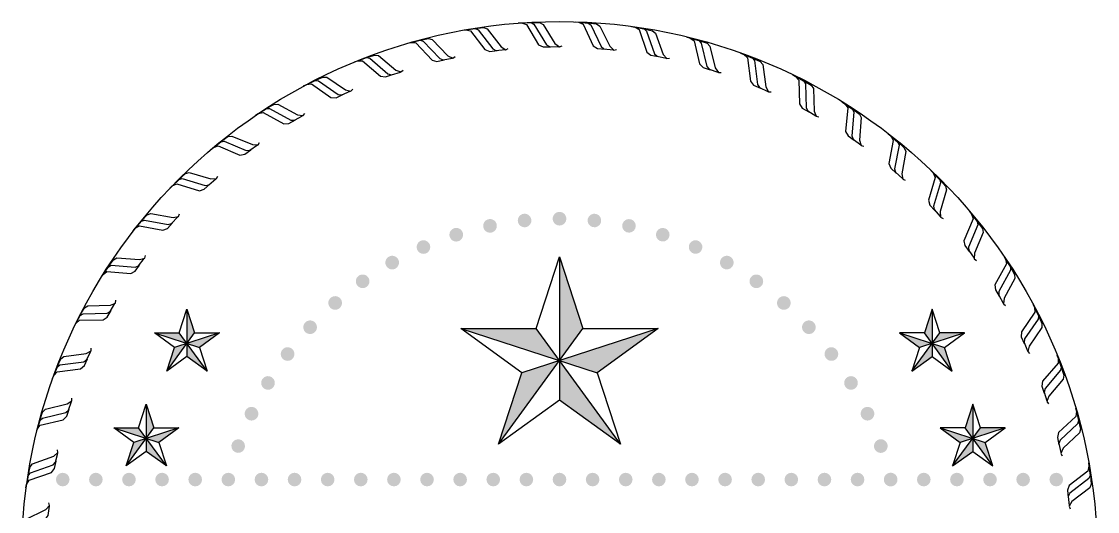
# Model space of a CAD drawing. Extents: x -0.81 to 0.81, y -0.81 to 0.81.
# Drawn here: x -0.812 to 0.812, y 0.072 to 0.812 of the extents above; entities that cross this region are included whole.
import ezdxf

# ---------------------------------------------------------------- set-up
doc = ezdxf.new("R2010")
doc.units = 0
doc.header["$LTSCALE"] = 0.01
doc.header["$MEASUREMENT"] = 0
doc.layers.get('0').update_dxf_attribs({"lineweight": 20})
doc.layers.add('G-NPLT', color=252, linetype='Continuous', lineweight=20, plot=False)

msp = doc.modelspace()

# ---------------------------------------------------------------- hatches: boundary and pattern name
at = {"linetype": 'ByBlock', "lineweight": -2, "transparency": 16777216}
h = msp.add_hatch(color=0, dxfattribs=at)
edge = h.paths.add_edge_path()
edge.add_arc((-0.0527, 0.5115), 0.0103, 109.3807, 469.3807, ccw=False)
h = msp.add_hatch(color=0, dxfattribs=at)
edge = h.paths.add_edge_path()
edge.add_arc((0, 0.5142), 0.0103, 103.4957, 463.4957, ccw=False)
h = msp.add_hatch(color=0, dxfattribs=at)
edge = h.paths.add_edge_path()
edge.add_arc((0.0527, 0.5115), 0.0103, 97.6108, 457.6108, ccw=False)
h = msp.add_hatch(color=0, dxfattribs=at)
edge = h.paths.add_edge_path()
edge.add_arc((-0.1049, 0.5034), 0.0103, 115.2656, 475.2656, ccw=False)
h = msp.add_hatch(color=0, dxfattribs=at)
edge = h.paths.add_edge_path()
edge.add_arc((0.1049, 0.5034), 0.0103, 91.7258, 451.7258, ccw=False)
h = msp.add_hatch(color=0, dxfattribs=at)
edge = h.paths.add_edge_path()
edge.add_arc((-0.1559, 0.49), 0.0103, 121.1506, 481.1506, ccw=False)
h = msp.add_hatch(color=0, dxfattribs=at)
edge = h.paths.add_edge_path()
edge.add_arc((0.1559, 0.49), 0.0103, 85.8409, 445.8409, ccw=False)
h = msp.add_hatch(color=0, dxfattribs=at)
edge = h.paths.add_edge_path()
edge.add_arc((-0.2054, 0.4714), 0.0103, 127.0355, 487.0355, ccw=False)
h = msp.add_hatch(color=0, dxfattribs=at)
edge = h.paths.add_edge_path()
edge.add_arc((0.2054, 0.4714), 0.0103, 79.956, 439.956, ccw=False)
h = msp.add_hatch(color=0, dxfattribs=at)
edge = h.paths.add_edge_path()
edge.add_arc((-0.2526, 0.4479), 0.0103, 132.9205, 492.9205, ccw=False)
h = msp.add_hatch(color=0, dxfattribs=at)
h.dxf.hatch_style = 1
h.paths.add_polyline_path([(0, 0.3), (-0.0352, 0.3484), (-0.149, 0.3484)])
h.paths.add_polyline_path([(0, 0.3), (-0.0569, 0.2815), (-0.0921, 0.1733)])
h.paths.add_polyline_path([(0, 0.3), (0, 0.2402), (0.0921, 0.1733)])
h.paths.add_polyline_path([(0, 0.3), (0.0569, 0.2815), (0.149, 0.3484)])
h.paths.add_polyline_path([(0, 0.4566), (0, 0.3), (0.0352, 0.3484)])
h = msp.add_hatch(color=0, dxfattribs=at)
h.dxf.hatch_style = 1
h.paths.add_polyline_path([(0, 0.3), (-0.0352, 0.3484), (-0.149, 0.3484)])
h.paths.add_polyline_path([(0, 0.3), (-0.0569, 0.2815), (-0.0921, 0.1733)])
h.paths.add_polyline_path([(0, 0.3), (0, 0.2402), (0.0921, 0.1733)])
h.paths.add_polyline_path([(0, 0.3), (0.0569, 0.2815), (0.149, 0.3484)])
h.paths.add_polyline_path([(0, 0.4566), (0, 0.3), (0.0352, 0.3484)])
h = msp.add_hatch(color=0, dxfattribs=at)
edge = h.paths.add_edge_path()
edge.add_arc((0.2526, 0.4479), 0.0103, 74.071, 434.071, ccw=False)
h = msp.add_hatch(color=0, dxfattribs=at)
edge = h.paths.add_edge_path()
edge.add_arc((-0.2972, 0.4196), 0.0103, 138.8054, 498.8054, ccw=False)
h = msp.add_hatch(color=0, dxfattribs=at)
edge = h.paths.add_edge_path()
edge.add_arc((0.2972, 0.4196), 0.0103, 68.1861, 428.1861, ccw=False)
h = msp.add_hatch(color=0, dxfattribs=at)
edge = h.paths.add_edge_path()
edge.add_arc((-0.3387, 0.3869), 0.0103, 144.6903, 504.6903, ccw=False)
h = msp.add_hatch(color=0, dxfattribs=at)
edge = h.paths.add_edge_path()
edge.add_arc((0.3387, 0.3869), 0.0103, 62.3011, 422.3011, ccw=False)
h = msp.add_hatch(color=0, dxfattribs=at)
h.dxf.hatch_style = 1
h.paths.add_polyline_path([(-0.5625, 0.3258), (-0.5741, 0.3418), (-0.6116, 0.3418)])
h.paths.add_polyline_path([(-0.5625, 0.3258), (-0.5812, 0.3197), (-0.5928, 0.284)])
h.paths.add_polyline_path([(-0.5625, 0.3258), (-0.5625, 0.306), (-0.5321, 0.284)])
h.paths.add_polyline_path([(-0.5625, 0.3258), (-0.5437, 0.3197), (-0.5133, 0.3418)])
h.paths.add_polyline_path([(-0.5625, 0.3775), (-0.5625, 0.3258), (-0.5509, 0.3418)])
h = msp.add_hatch(color=0, dxfattribs=at)
h.dxf.hatch_style = 1
h.paths.add_polyline_path([(-0.5625, 0.3258), (-0.5741, 0.3418), (-0.6116, 0.3418)])
h.paths.add_polyline_path([(-0.5625, 0.3258), (-0.5812, 0.3197), (-0.5928, 0.284)])
h.paths.add_polyline_path([(-0.5625, 0.3258), (-0.5625, 0.306), (-0.5321, 0.284)])
h.paths.add_polyline_path([(-0.5625, 0.3258), (-0.5437, 0.3197), (-0.5133, 0.3418)])
h.paths.add_polyline_path([(-0.5625, 0.3775), (-0.5625, 0.3258), (-0.5509, 0.3418)])
h = msp.add_hatch(color=0, dxfattribs=at)
h.dxf.hatch_style = 1
h.paths.add_polyline_path([(0.5625, 0.3258), (0.5741, 0.3418), (0.6116, 0.3418)])
h.paths.add_polyline_path([(0.5625, 0.3258), (0.5812, 0.3197), (0.5928, 0.284)])
h.paths.add_polyline_path([(0.5625, 0.3258), (0.5625, 0.306), (0.5321, 0.284)])
h.paths.add_polyline_path([(0.5625, 0.3258), (0.5437, 0.3197), (0.5133, 0.3418)])
h.paths.add_polyline_path([(0.5625, 0.3775), (0.5625, 0.3258), (0.5509, 0.3418)])
h = msp.add_hatch(color=0, dxfattribs=at)
h.dxf.hatch_style = 1
h.paths.add_polyline_path([(0.5625, 0.3258), (0.5741, 0.3418), (0.6116, 0.3418)])
h.paths.add_polyline_path([(0.5625, 0.3258), (0.5812, 0.3197), (0.5928, 0.284)])
h.paths.add_polyline_path([(0.5625, 0.3258), (0.5625, 0.306), (0.5321, 0.284)])
h.paths.add_polyline_path([(0.5625, 0.3258), (0.5437, 0.3197), (0.5133, 0.3418)])
h.paths.add_polyline_path([(0.5625, 0.3775), (0.5625, 0.3258), (0.5509, 0.3418)])
h = msp.add_hatch(color=0, dxfattribs=at)
edge = h.paths.add_edge_path()
edge.add_arc((-0.3765, 0.3502), 0.0103, 150.5753, 510.5753, ccw=False)
h = msp.add_hatch(color=0, dxfattribs=at)
edge = h.paths.add_edge_path()
edge.add_arc((0.3765, 0.3502), 0.0103, 56.4162, 416.4162, ccw=False)
h = msp.add_hatch(color=0, dxfattribs=at)
edge = h.paths.add_edge_path()
edge.add_arc((-0.4105, 0.3097), 0.0103, 156.4602, 516.4602, ccw=False)
h = msp.add_hatch(color=0, dxfattribs=at)
edge = h.paths.add_edge_path()
edge.add_arc((0.4105, 0.3097), 0.0103, 50.5312, 410.5312, ccw=False)
h = msp.add_hatch(color=0, dxfattribs=at)
edge = h.paths.add_edge_path()
edge.add_arc((-0.4401, 0.266), 0.0103, 162.3452, 522.3452, ccw=False)
h = msp.add_hatch(color=0, dxfattribs=at)
edge = h.paths.add_edge_path()
edge.add_arc((0.4401, 0.266), 0.0103, 44.6463, 404.6463, ccw=False)
h = msp.add_hatch(color=0, dxfattribs=at)
h.dxf.hatch_style = 1
h.paths.add_polyline_path([(-0.6239, 0.1823), (-0.6355, 0.1983), (-0.6731, 0.1983)])
h.paths.add_polyline_path([(-0.6239, 0.1823), (-0.6427, 0.1762), (-0.6543, 0.1405)])
h.paths.add_polyline_path([(-0.6239, 0.1823), (-0.6239, 0.1625), (-0.5935, 0.1405)])
h.paths.add_polyline_path([(-0.6239, 0.1823), (-0.6051, 0.1762), (-0.5748, 0.1983)])
h.paths.add_polyline_path([(-0.6239, 0.234), (-0.6239, 0.1823), (-0.6123, 0.1983)])
h = msp.add_hatch(color=0, dxfattribs=at)
h.dxf.hatch_style = 1
h.paths.add_polyline_path([(-0.6239, 0.1823), (-0.6355, 0.1983), (-0.6731, 0.1983)])
h.paths.add_polyline_path([(-0.6239, 0.1823), (-0.6427, 0.1762), (-0.6543, 0.1405)])
h.paths.add_polyline_path([(-0.6239, 0.1823), (-0.6239, 0.1625), (-0.5935, 0.1405)])
h.paths.add_polyline_path([(-0.6239, 0.1823), (-0.6051, 0.1762), (-0.5748, 0.1983)])
h.paths.add_polyline_path([(-0.6239, 0.234), (-0.6239, 0.1823), (-0.6123, 0.1983)])
h = msp.add_hatch(color=0, dxfattribs=at)
edge = h.paths.add_edge_path()
edge.add_arc((-0.465, 0.2195), 0.0103, 168.2301, 528.2301, ccw=False)
h = msp.add_hatch(color=0, dxfattribs=at)
edge = h.paths.add_edge_path()
edge.add_arc((0.465, 0.2195), 0.0103, 38.7614, 398.7614, ccw=False)
h = msp.add_hatch(color=0, dxfattribs=at)
h.dxf.hatch_style = 1
h.paths.add_polyline_path([(0.6239, 0.1823), (0.6355, 0.1983), (0.6731, 0.1983)])
h.paths.add_polyline_path([(0.6239, 0.1823), (0.6427, 0.1762), (0.6543, 0.1405)])
h.paths.add_polyline_path([(0.6239, 0.1823), (0.6239, 0.1625), (0.5935, 0.1405)])
h.paths.add_polyline_path([(0.6239, 0.1823), (0.6051, 0.1762), (0.5748, 0.1983)])
h.paths.add_polyline_path([(0.6239, 0.234), (0.6239, 0.1823), (0.6123, 0.1983)])
h = msp.add_hatch(color=0, dxfattribs=at)
h.dxf.hatch_style = 1
h.paths.add_polyline_path([(0.6239, 0.1823), (0.6355, 0.1983), (0.6731, 0.1983)])
h.paths.add_polyline_path([(0.6239, 0.1823), (0.6427, 0.1762), (0.6543, 0.1405)])
h.paths.add_polyline_path([(0.6239, 0.1823), (0.6239, 0.1625), (0.5935, 0.1405)])
h.paths.add_polyline_path([(0.6239, 0.1823), (0.6051, 0.1762), (0.5748, 0.1983)])
h.paths.add_polyline_path([(0.6239, 0.234), (0.6239, 0.1823), (0.6123, 0.1983)])
h = msp.add_hatch(color=0, dxfattribs=at)
edge = h.paths.add_edge_path()
edge.add_arc((-0.4851, 0.1706), 0.0103, 174.1151, 534.1151, ccw=False)
h = msp.add_hatch(color=0, dxfattribs=at)
edge = h.paths.add_edge_path()
edge.add_arc((0.4851, 0.1706), 0.0103, 32.8764, 392.8764, ccw=False)
h = msp.add_hatch(color=0, dxfattribs=at)
edge = h.paths.add_edge_path()
edge.add_arc((-0.75, 0.12), 0.0103, 180, 540, ccw=False)
h = msp.add_hatch(color=0, dxfattribs=at)
edge = h.paths.add_edge_path()
edge.add_arc((-0.7, 0.12), 0.0103, 180, 540, ccw=False)
h = msp.add_hatch(color=0, dxfattribs=at)
edge = h.paths.add_edge_path()
edge.add_arc((-0.65, 0.12), 0.0103, 180, 540, ccw=False)
h = msp.add_hatch(color=0, dxfattribs=at)
edge = h.paths.add_edge_path()
edge.add_arc((-0.6, 0.12), 0.0103, 180, 540, ccw=False)
h = msp.add_hatch(color=0, dxfattribs=at)
edge = h.paths.add_edge_path()
edge.add_arc((-0.55, 0.12), 0.0103, 180, 540, ccw=False)
h = msp.add_hatch(color=0, dxfattribs=at)
edge = h.paths.add_edge_path()
edge.add_arc((-0.5, 0.12), 0.0103, 180, 540, ccw=False)
h = msp.add_hatch(color=0, dxfattribs=at)
edge = h.paths.add_edge_path()
edge.add_arc((-0.45, 0.12), 0.0103, 180, 540, ccw=False)
h = msp.add_hatch(color=0, dxfattribs=at)
edge = h.paths.add_edge_path()
edge.add_arc((-0.4, 0.12), 0.0103, 180, 540, ccw=False)
h = msp.add_hatch(color=0, dxfattribs=at)
edge = h.paths.add_edge_path()
edge.add_arc((-0.35, 0.12), 0.0103, 180, 540, ccw=False)
h = msp.add_hatch(color=0, dxfattribs=at)
edge = h.paths.add_edge_path()
edge.add_arc((-0.3, 0.12), 0.0103, 180, 540, ccw=False)
h = msp.add_hatch(color=0, dxfattribs=at)
edge = h.paths.add_edge_path()
edge.add_arc((-0.25, 0.12), 0.0103, 180, 540, ccw=False)
h = msp.add_hatch(color=0, dxfattribs=at)
edge = h.paths.add_edge_path()
edge.add_arc((-0.2, 0.12), 0.0103, 180, 540, ccw=False)
h = msp.add_hatch(color=0, dxfattribs=at)
edge = h.paths.add_edge_path()
edge.add_arc((-0.15, 0.12), 0.0103, 180, 540, ccw=False)
h = msp.add_hatch(color=0, dxfattribs=at)
edge = h.paths.add_edge_path()
edge.add_arc((-0.1, 0.12), 0.0103, 180, 540, ccw=False)
h = msp.add_hatch(color=0, dxfattribs=at)
edge = h.paths.add_edge_path()
edge.add_arc((-0.05, 0.12), 0.0103, 180, 540, ccw=False)
h = msp.add_hatch(color=0, dxfattribs=at)
edge = h.paths.add_edge_path()
edge.add_arc((0, 0.12), 0.0103, 180, 540, ccw=False)
h = msp.add_hatch(color=0, dxfattribs=at)
edge = h.paths.add_edge_path()
edge.add_arc((0, 0.12), 0.0103, 0, 360)
h = msp.add_hatch(color=0, dxfattribs=at)
edge = h.paths.add_edge_path()
edge.add_arc((0.05, 0.12), 0.0103, 0, 360)
h = msp.add_hatch(color=0, dxfattribs=at)
edge = h.paths.add_edge_path()
edge.add_arc((0.1, 0.12), 0.0103, 0, 360)
h = msp.add_hatch(color=0, dxfattribs=at)
edge = h.paths.add_edge_path()
edge.add_arc((0.15, 0.12), 0.0103, 0, 360)
h = msp.add_hatch(color=0, dxfattribs=at)
edge = h.paths.add_edge_path()
edge.add_arc((0.2, 0.12), 0.0103, 0, 360)
h = msp.add_hatch(color=0, dxfattribs=at)
edge = h.paths.add_edge_path()
edge.add_arc((0.25, 0.12), 0.0103, 0, 360)
h = msp.add_hatch(color=0, dxfattribs=at)
edge = h.paths.add_edge_path()
edge.add_arc((0.3, 0.12), 0.0103, 0, 360)
h = msp.add_hatch(color=0, dxfattribs=at)
edge = h.paths.add_edge_path()
edge.add_arc((0.35, 0.12), 0.0103, 0, 360)
h = msp.add_hatch(color=0, dxfattribs=at)
edge = h.paths.add_edge_path()
edge.add_arc((0.4, 0.12), 0.0103, 0, 360)
h = msp.add_hatch(color=0, dxfattribs=at)
edge = h.paths.add_edge_path()
edge.add_arc((0.45, 0.12), 0.0103, 0, 360)
h = msp.add_hatch(color=0, dxfattribs=at)
edge = h.paths.add_edge_path()
edge.add_arc((0.5, 0.12), 0.0103, 0, 360)
h = msp.add_hatch(color=0, dxfattribs=at)
edge = h.paths.add_edge_path()
edge.add_arc((0.5, 0.12), 0.0103, 26.9915, 386.9915, ccw=False)
h = msp.add_hatch(color=0, dxfattribs=at)
edge = h.paths.add_edge_path()
edge.add_arc((0.55, 0.12), 0.0103, 0, 360)
h = msp.add_hatch(color=0, dxfattribs=at)
edge = h.paths.add_edge_path()
edge.add_arc((0.6, 0.12), 0.0103, 0, 360)
h = msp.add_hatch(color=0, dxfattribs=at)
edge = h.paths.add_edge_path()
edge.add_arc((0.65, 0.12), 0.0103, 0, 360)
h = msp.add_hatch(color=0, dxfattribs=at)
edge = h.paths.add_edge_path()
edge.add_arc((0.7, 0.12), 0.0103, 0, 360)
h = msp.add_hatch(color=0, dxfattribs=at)
edge = h.paths.add_edge_path()
edge.add_arc((0.75, 0.12), 0.0103, 0, 360)

# ---------------------------------------------------------------- linework, layer by layer
at = {"color": 0, "linetype": 'ByBlock', "lineweight": -2, "transparency": 16777216, "flags": 128}
for points in [[(-0.1466, 0.7992), (-0.1416, 0.7998), (-0.1342, 0.7983), (-0.1126, 0.7697), (-0.1054, 0.7671), (-0.0942, 0.7684)], [(-0.1413, 0.7997), (-0.1274, 0.8016), (-0.1229, 0.7997), (-0.1009, 0.7709), (-0.096, 0.7686), (-0.0821, 0.7697)], [(-0.1278, 0.8018), (-0.1146, 0.803), (-0.109, 0.8009), (-0.0882, 0.774), (-0.081, 0.7696), (-0.0773, 0.7714)], [(-0.0622, 0.8101), (-0.0572, 0.8102), (-0.05, 0.8079), (-0.0315, 0.7772), (-0.0247, 0.7739), (-0.0134, 0.774)], [(-0.057, 0.8101), (-0.0429, 0.8105), (-0.0387, 0.8082), (-0.0197, 0.7772), (-0.0151, 0.7744), (-0.0012, 0.774)], [(-0.0433, 0.8108), (-0.03, 0.8105), (-0.0247, 0.8079), (-0.0068, 0.7789), (-0.0001, 0.7739), (0.0038, 0.7753)], [(0.0239, 0.8115), (0.0289, 0.8111), (0.0358, 0.8081), (0.051, 0.7756), (0.0575, 0.7716), (0.0687, 0.7705)], [(0.0291, 0.811), (0.0432, 0.8099), (0.0471, 0.8072), (0.0627, 0.7744), (0.067, 0.7711), (0.0809, 0.7693)], [(0.0428, 0.8102), (0.056, 0.8086), (0.061, 0.8054), (0.0758, 0.7747), (0.0818, 0.769), (0.0859, 0.77)], [(0.1086, 0.8046), (0.1135, 0.8037), (0.1201, 0.7999), (0.1318, 0.766), (0.1378, 0.7614), (0.1489, 0.7591)], [(0.1137, 0.8035), (0.1276, 0.801), (0.1313, 0.7978), (0.1433, 0.7636), (0.1473, 0.7598), (0.1608, 0.7566)], [(0.1273, 0.8013), (0.1402, 0.7983), (0.1448, 0.7946), (0.1563, 0.7626), (0.1618, 0.7562), (0.1659, 0.7568)], [(-0.2293, 0.7795), (-0.2244, 0.7806), (-0.2169, 0.7799), (-0.1924, 0.7537), (-0.1851, 0.7519), (-0.174, 0.7543)], [(-0.2242, 0.7806), (-0.2105, 0.7839), (-0.2059, 0.7825), (-0.1809, 0.7561), (-0.1758, 0.7543), (-0.1621, 0.7569)], [(-0.2109, 0.7841), (-0.1979, 0.7866), (-0.1922, 0.7851), (-0.1686, 0.7605), (-0.1611, 0.7569), (-0.1575, 0.7591)], [(0.1921, 0.7888), (0.1969, 0.7874), (0.2031, 0.783), (0.2112, 0.748), (0.2167, 0.7428), (0.2274, 0.7394)], [(0.1971, 0.7872), (0.2106, 0.7833), (0.2139, 0.7797), (0.2224, 0.7444), (0.2259, 0.7403), (0.239, 0.7357)], [(0.2103, 0.7836), (0.2229, 0.7793), (0.2271, 0.7751), (0.2352, 0.742), (0.24, 0.7352), (0.2441, 0.7353)], [(0.2735, 0.7644), (0.2782, 0.7625), (0.2838, 0.7575), (0.2882, 0.7219), (0.2931, 0.7161), (0.3035, 0.7115)], [(-0.3095, 0.7512), (-0.3048, 0.7529), (-0.2973, 0.753), (-0.2702, 0.7295), (-0.2626, 0.7285), (-0.2519, 0.732)], [(-0.3045, 0.7529), (-0.2913, 0.7576), (-0.2865, 0.7567), (-0.259, 0.7331), (-0.2537, 0.7318), (-0.2403, 0.7358)], [(-0.2917, 0.7578), (-0.279, 0.7616), (-0.2732, 0.7607), (-0.2472, 0.7387), (-0.2393, 0.736), (-0.236, 0.7385)], [(0.2783, 0.7622), (0.2914, 0.7569), (0.2943, 0.7531), (0.299, 0.7171), (0.302, 0.7126), (0.3146, 0.7066)], [(0.2911, 0.7573), (0.3032, 0.7517), (0.3069, 0.7471), (0.3115, 0.7134), (0.3155, 0.706), (0.3197, 0.7057)], [(0.3519, 0.7316), (0.3563, 0.7292), (0.3615, 0.7236), (0.3621, 0.6878), (0.3664, 0.6815), (0.3762, 0.6759)], [(-0.3864, 0.7148), (-0.3819, 0.7169), (-0.3743, 0.7178), (-0.345, 0.6972), (-0.3374, 0.697), (-0.3271, 0.7017)], [(-0.3816, 0.7169), (-0.3689, 0.723), (-0.3641, 0.7226), (-0.3342, 0.702), (-0.3288, 0.7013), (-0.316, 0.7067)], [(-0.3694, 0.7231), (-0.3571, 0.7283), (-0.3512, 0.728), (-0.3231, 0.7088), (-0.3149, 0.7069), (-0.3119, 0.7098)], [(0.3565, 0.729), (0.3689, 0.7223), (0.3714, 0.7182), (0.3723, 0.6819), (0.3749, 0.6771), (0.3868, 0.6699)], [(0.3687, 0.7227), (0.3801, 0.7159), (0.3833, 0.7109), (0.3844, 0.6769), (0.3876, 0.6692), (0.3917, 0.6684)], [(-0.4429, 0.6806), (-0.4313, 0.687), (-0.4254, 0.6873), (-0.3954, 0.6712), (-0.3871, 0.6701), (-0.3844, 0.6733)], [(0.4265, 0.6908), (0.4306, 0.688), (0.4351, 0.6819), (0.432, 0.6461), (0.4356, 0.6395), (0.4448, 0.6329)], [(0.4308, 0.6877), (0.4424, 0.6798), (0.4444, 0.6754), (0.4416, 0.6392), (0.4436, 0.6342), (0.4547, 0.6257)], [(-0.459, 0.6705), (-0.4547, 0.6731), (-0.4473, 0.6747), (-0.416, 0.6574), (-0.4084, 0.6579), (-0.3987, 0.6636)], [(-0.4544, 0.6731), (-0.4425, 0.6805), (-0.4376, 0.6806), (-0.4058, 0.6633), (-0.4003, 0.6631), (-0.3881, 0.6698)], [(0.4422, 0.6802), (0.4528, 0.6722), (0.4555, 0.667), (0.453, 0.633), (0.4554, 0.625), (0.4594, 0.6238)], [(-0.5117, 0.6305), (-0.5008, 0.6382), (-0.4949, 0.6391), (-0.4634, 0.6262), (-0.4551, 0.626), (-0.4527, 0.6295)], [(0.4964, 0.6424), (0.5002, 0.6392), (0.504, 0.6326), (0.4972, 0.5974), (0.5001, 0.5904), (0.5085, 0.5829)], [(0.5003, 0.6389), (0.511, 0.6298), (0.5126, 0.6252), (0.506, 0.5895), (0.5075, 0.5843), (0.5176, 0.5748)], [(-0.5266, 0.6188), (-0.5226, 0.6219), (-0.5154, 0.6243), (-0.4824, 0.6103), (-0.4749, 0.6117), (-0.4659, 0.6183)], [(-0.5223, 0.6219), (-0.5112, 0.6306), (-0.5064, 0.6312), (-0.4729, 0.6172), (-0.4675, 0.6176), (-0.456, 0.6256)], [(0.5109, 0.6303), (0.5206, 0.6212), (0.5228, 0.6157), (0.5167, 0.5822), (0.5183, 0.574), (0.5221, 0.5724)], [(0.5608, 0.587), (0.5643, 0.5834), (0.5674, 0.5765), (0.5569, 0.5422), (0.5591, 0.5349), (0.5667, 0.5265)], [(-0.5845, 0.5639), (-0.5743, 0.5737), (-0.5696, 0.5748), (-0.5348, 0.5644), (-0.5295, 0.5654), (-0.5189, 0.5745)], [(-0.5748, 0.5736), (-0.5647, 0.5823), (-0.559, 0.5839), (-0.5264, 0.5743), (-0.518, 0.575), (-0.516, 0.5787)], [(0.5643, 0.5831), (0.5741, 0.5729), (0.5752, 0.5682), (0.5648, 0.5334), (0.5658, 0.5281), (0.5749, 0.5175)], [(0.574, 0.5734), (0.5827, 0.5633), (0.5843, 0.5576), (0.5748, 0.525), (0.5754, 0.5166), (0.5791, 0.5146)], [(-0.5884, 0.5604), (-0.5848, 0.5639), (-0.5779, 0.567), (-0.5436, 0.5565), (-0.5363, 0.5587), (-0.5279, 0.5663)], [(-0.6316, 0.5104), (-0.6225, 0.5201), (-0.617, 0.5222), (-0.5835, 0.5162), (-0.5753, 0.5177), (-0.5737, 0.5216)], [(0.6191, 0.5251), (0.6222, 0.5212), (0.6246, 0.514), (0.6106, 0.481), (0.6119, 0.4735), (0.6186, 0.4644)], [(0.6222, 0.5209), (0.6308, 0.5098), (0.6314, 0.505), (0.6175, 0.4714), (0.6179, 0.466), (0.6259, 0.4546)], [(-0.6438, 0.4959), (-0.6405, 0.4997), (-0.634, 0.5035), (-0.5988, 0.4967), (-0.5918, 0.4996), (-0.5843, 0.508)], [(-0.6402, 0.4998), (-0.6312, 0.5105), (-0.6266, 0.5121), (-0.5909, 0.5054), (-0.5857, 0.507), (-0.5761, 0.5171)], [(0.6308, 0.5102), (0.6384, 0.4993), (0.6394, 0.4935), (0.6265, 0.462), (0.6263, 0.4536), (0.6297, 0.4513)], [(-0.6815, 0.4416), (-0.6735, 0.4522), (-0.6682, 0.4549), (-0.6343, 0.4524), (-0.6263, 0.4548), (-0.6251, 0.4588)], [(0.6706, 0.4575), (0.6733, 0.4533), (0.6749, 0.4459), (0.6575, 0.4145), (0.6581, 0.4069), (0.6638, 0.3972)], [(-0.6921, 0.4259), (-0.6892, 0.43), (-0.6832, 0.4345), (-0.6474, 0.4314), (-0.6408, 0.435), (-0.6342, 0.4441)], [(-0.689, 0.4301), (-0.6811, 0.4417), (-0.6767, 0.4438), (-0.6405, 0.4409), (-0.6355, 0.443), (-0.627, 0.4541)], [(0.6733, 0.453), (0.6807, 0.441), (0.6808, 0.4362), (0.6634, 0.4043), (0.6633, 0.3989), (0.67, 0.3866)], [(0.6807, 0.4415), (0.6871, 0.4298), (0.6875, 0.424), (0.6714, 0.394), (0.6703, 0.3857), (0.6735, 0.383)], [(-0.724, 0.3679), (-0.7171, 0.3793), (-0.7121, 0.3826), (-0.6781, 0.3836), (-0.6704, 0.3868), (-0.6697, 0.3909)], [(-0.7328, 0.3512), (-0.7304, 0.3556), (-0.7248, 0.3607), (-0.689, 0.3614), (-0.6827, 0.3656), (-0.6771, 0.3754)], [(-0.7302, 0.3557), (-0.7235, 0.3681), (-0.7194, 0.3706), (-0.6831, 0.3716), (-0.6783, 0.3741), (-0.6711, 0.3861)], [(0.7148, 0.3849), (0.717, 0.3804), (0.7178, 0.3729), (0.6973, 0.3435), (0.697, 0.3359), (0.7017, 0.3256)], [(0.7169, 0.3801), (0.7231, 0.3675), (0.7227, 0.3626), (0.7021, 0.3327), (0.7013, 0.3273), (0.7067, 0.3145)], [(0.7231, 0.3679), (0.7283, 0.3556), (0.728, 0.3498), (0.7089, 0.3216), (0.707, 0.3135), (0.7098, 0.3105)], [(-0.7634, 0.2775), (-0.7581, 0.2905), (-0.7542, 0.2934), (-0.7182, 0.2981), (-0.7137, 0.3012), (-0.7078, 0.3138)], [(-0.7585, 0.2903), (-0.7528, 0.3023), (-0.7482, 0.306), (-0.7145, 0.3106), (-0.7072, 0.3146), (-0.7069, 0.3188)], [(-0.7655, 0.2727), (-0.7636, 0.2773), (-0.7586, 0.283), (-0.723, 0.2874), (-0.7172, 0.2923), (-0.7127, 0.3026)], [(0.7511, 0.3081), (0.7528, 0.3034), (0.7529, 0.2958), (0.7294, 0.2687), (0.7283, 0.2612), (0.7319, 0.2505)], [(0.7528, 0.3031), (0.7575, 0.2898), (0.7566, 0.2851), (0.733, 0.2575), (0.7317, 0.2522), (0.7357, 0.2389)], [(0.7576, 0.2903), (0.7615, 0.2776), (0.7606, 0.2717), (0.7386, 0.2458), (0.7359, 0.2379), (0.7384, 0.2346)], [(-0.7882, 0.1962), (-0.7843, 0.2097), (-0.7808, 0.213), (-0.7454, 0.2214), (-0.7413, 0.225), (-0.7367, 0.2381)], [(-0.7847, 0.2094), (-0.7803, 0.222), (-0.7762, 0.2262), (-0.7431, 0.2343), (-0.7362, 0.239), (-0.7363, 0.2432)], [(0.7792, 0.2279), (0.7804, 0.223), (0.7797, 0.2155), (0.7535, 0.191), (0.7517, 0.1836), (0.7541, 0.1726)], [(-0.7898, 0.1912), (-0.7884, 0.196), (-0.784, 0.2021), (-0.7491, 0.2102), (-0.7438, 0.2157), (-0.7404, 0.2265)], [(0.7803, 0.2227), (0.7837, 0.2091), (0.7823, 0.2044), (0.7559, 0.1795), (0.7541, 0.1743), (0.7567, 0.1607)], [(0.7838, 0.2095), (0.7864, 0.1964), (0.7849, 0.1907), (0.7603, 0.1672), (0.7567, 0.1596), (0.7589, 0.1561)], [(-0.8023, 0.1262), (-0.7992, 0.1392), (-0.7956, 0.1438), (-0.7635, 0.1553), (-0.7572, 0.1608), (-0.7577, 0.1649)], [(-0.8055, 0.1076), (-0.8046, 0.1125), (-0.8009, 0.1191), (-0.767, 0.1308), (-0.7623, 0.1368), (-0.7601, 0.1478)], [(-0.8044, 0.1127), (-0.8019, 0.1266), (-0.7988, 0.1302), (-0.7645, 0.1423), (-0.7608, 0.1462), (-0.7576, 0.1598)], [(0.7988, 0.1452), (0.7994, 0.1402), (0.7979, 0.1328), (0.7693, 0.1112), (0.7668, 0.104), (0.768, 0.0928)], [(0.7993, 0.1399), (0.8013, 0.126), (0.7994, 0.1215), (0.7705, 0.0995), (0.7682, 0.0946), (0.7693, 0.0807)], [(0.8015, 0.1264), (0.8026, 0.1131), (0.8005, 0.1076), (0.7736, 0.0868), (0.7693, 0.0796), (0.7711, 0.0759)], [(-0.8111, 0.0417), (-0.8094, 0.0549), (-0.8062, 0.0599), (-0.7756, 0.0747), (-0.7698, 0.0807), (-0.7708, 0.0848)], [(-0.8118, 0.028), (-0.8108, 0.0421), (-0.808, 0.046), (-0.7752, 0.0616), (-0.7719, 0.0659), (-0.7701, 0.0798)]]:
    msp.add_lwpolyline(points, dxfattribs=at)
at = {"color": 0, "linetype": 'ByBlock', "lineweight": -2, "transparency": 16777216}
for points in [[(-0.0352, 0.3484), (0, 0.4566)], [(-0.0352, 0.3484), (0, 0.4566)], [(0, 0.4566), (0.0352, 0.3484)], [(0, 0.4566), (0, 0.2402)], [(0, 0.4566), (0.0352, 0.3484)], [(0, 0.4566), (0, 0.2402)], [(-0.5741, 0.3418), (-0.5625, 0.3775)], [(-0.5741, 0.3418), (-0.5625, 0.3775)], [(-0.5625, 0.3775), (-0.5509, 0.3418)], [(-0.5625, 0.3775), (-0.5625, 0.306)], [(-0.5625, 0.3775), (-0.5509, 0.3418)], [(-0.5625, 0.3775), (-0.5625, 0.306)], [(0.5625, 0.3775), (0.5509, 0.3418)], [(0.5625, 0.3775), (0.5509, 0.3418)], [(0.5741, 0.3418), (0.5625, 0.3775)], [(0.5625, 0.3775), (0.5625, 0.306)], [(0.5741, 0.3418), (0.5625, 0.3775)], [(0.5625, 0.3775), (0.5625, 0.306)], [(-0.5812, 0.3197), (-0.6116, 0.3418)], [(-0.6116, 0.3418), (-0.5741, 0.3418)], [(-0.6116, 0.3418), (-0.5437, 0.3197)], [(-0.5812, 0.3197), (-0.6116, 0.3418)], [(-0.6116, 0.3418), (-0.5741, 0.3418)], [(-0.6116, 0.3418), (-0.5437, 0.3197)], [(-0.5928, 0.284), (-0.5509, 0.3418)], [(-0.5928, 0.284), (-0.5509, 0.3418)], [(-0.5133, 0.3418), (-0.5812, 0.3197)], [(-0.5133, 0.3418), (-0.5812, 0.3197)], [(-0.5321, 0.284), (-0.5741, 0.3418)], [(-0.5321, 0.284), (-0.5741, 0.3418)], [(-0.5509, 0.3418), (-0.5133, 0.3418)], [(-0.5509, 0.3418), (-0.5133, 0.3418)], [(-0.5133, 0.3418), (-0.5437, 0.3197)], [(-0.5133, 0.3418), (-0.5437, 0.3197)], [(-0.0569, 0.2815), (-0.149, 0.3484)], [(-0.149, 0.3484), (-0.0352, 0.3484)], [(-0.149, 0.3484), (0.0569, 0.2815)], [(-0.0569, 0.2815), (-0.149, 0.3484)], [(-0.149, 0.3484), (-0.0352, 0.3484)], [(-0.149, 0.3484), (0.0569, 0.2815)], [(-0.0921, 0.1733), (0.0352, 0.3484)], [(-0.0921, 0.1733), (0.0352, 0.3484)], [(0.149, 0.3484), (-0.0569, 0.2815)], [(0.149, 0.3484), (-0.0569, 0.2815)], [(0.0921, 0.1733), (-0.0352, 0.3484)], [(0.0921, 0.1733), (-0.0352, 0.3484)], [(0.0352, 0.3484), (0.149, 0.3484)], [(0.0352, 0.3484), (0.149, 0.3484)], [(0.149, 0.3484), (0.0569, 0.2815)], [(0.149, 0.3484), (0.0569, 0.2815)], [(0.5509, 0.3418), (0.5133, 0.3418)], [(0.5133, 0.3418), (0.5437, 0.3197)], [(0.5133, 0.3418), (0.5812, 0.3197)], [(0.5509, 0.3418), (0.5133, 0.3418)], [(0.5133, 0.3418), (0.5437, 0.3197)], [(0.5133, 0.3418), (0.5812, 0.3197)], [(0.5321, 0.284), (0.5741, 0.3418)], [(0.5321, 0.284), (0.5741, 0.3418)], [(0.6116, 0.3418), (0.5437, 0.3197)], [(0.6116, 0.3418), (0.5437, 0.3197)], [(0.5928, 0.284), (0.5509, 0.3418)], [(0.5928, 0.284), (0.5509, 0.3418)], [(0.6116, 0.3418), (0.5741, 0.3418)], [(0.6116, 0.3418), (0.5741, 0.3418)], [(0.5812, 0.3197), (0.6116, 0.3418)], [(0.5812, 0.3197), (0.6116, 0.3418)], [(-0.5928, 0.284), (-0.5812, 0.3197)], [(-0.5928, 0.284), (-0.5812, 0.3197)], [(-0.5437, 0.3197), (-0.5321, 0.284)], [(-0.5437, 0.3197), (-0.5321, 0.284)], [(0.5437, 0.3197), (0.5321, 0.284)], [(0.5437, 0.3197), (0.5321, 0.284)], [(0.5928, 0.284), (0.5812, 0.3197)], [(0.5928, 0.284), (0.5812, 0.3197)], [(-0.5625, 0.306), (-0.5928, 0.284)], [(-0.5625, 0.306), (-0.5928, 0.284)], [(-0.5321, 0.284), (-0.5625, 0.306)], [(-0.5321, 0.284), (-0.5625, 0.306)], [(0.5321, 0.284), (0.5625, 0.306)], [(0.5321, 0.284), (0.5625, 0.306)], [(0.5625, 0.306), (0.5928, 0.284)], [(0.5625, 0.306), (0.5928, 0.284)], [(-0.0921, 0.1733), (-0.0569, 0.2815)], [(-0.0921, 0.1733), (-0.0569, 0.2815)], [(0.0569, 0.2815), (0.0921, 0.1733)], [(0.0569, 0.2815), (0.0921, 0.1733)], [(-0.6355, 0.1983), (-0.6239, 0.234)], [(-0.6355, 0.1983), (-0.6239, 0.234)], [(-0.6239, 0.234), (-0.6123, 0.1983)], [(-0.6239, 0.234), (-0.6239, 0.1625)], [(-0.6239, 0.234), (-0.6123, 0.1983)], [(-0.6239, 0.234), (-0.6239, 0.1625)], [(0, 0.2402), (-0.0921, 0.1733)], [(0, 0.2402), (-0.0921, 0.1733)], [(0.0921, 0.1733), (0, 0.2402)], [(0.0921, 0.1733), (0, 0.2402)], [(0.6239, 0.234), (0.6123, 0.1983)], [(0.6239, 0.234), (0.6123, 0.1983)], [(0.6355, 0.1983), (0.6239, 0.234)], [(0.6239, 0.234), (0.6239, 0.1625)], [(0.6355, 0.1983), (0.6239, 0.234)], [(0.6239, 0.234), (0.6239, 0.1625)], [(-0.6427, 0.1762), (-0.6731, 0.1983)], [(-0.6731, 0.1983), (-0.6355, 0.1983)], [(-0.6731, 0.1983), (-0.6051, 0.1762)], [(-0.6427, 0.1762), (-0.6731, 0.1983)], [(-0.6731, 0.1983), (-0.6355, 0.1983)], [(-0.6731, 0.1983), (-0.6051, 0.1762)], [(-0.6543, 0.1405), (-0.6123, 0.1983)], [(-0.6543, 0.1405), (-0.6123, 0.1983)], [(-0.5748, 0.1983), (-0.6427, 0.1762)], [(-0.5748, 0.1983), (-0.6427, 0.1762)], [(-0.5935, 0.1405), (-0.6355, 0.1983)], [(-0.5935, 0.1405), (-0.6355, 0.1983)], [(-0.6123, 0.1983), (-0.5748, 0.1983)], [(-0.6123, 0.1983), (-0.5748, 0.1983)], [(-0.5748, 0.1983), (-0.6051, 0.1762)], [(-0.5748, 0.1983), (-0.6051, 0.1762)], [(0.6123, 0.1983), (0.5748, 0.1983)], [(0.5748, 0.1983), (0.6051, 0.1762)], [(0.5748, 0.1983), (0.6427, 0.1762)], [(0.6123, 0.1983), (0.5748, 0.1983)], [(0.5748, 0.1983), (0.6051, 0.1762)], [(0.5748, 0.1983), (0.6427, 0.1762)], [(0.5935, 0.1405), (0.6355, 0.1983)], [(0.5935, 0.1405), (0.6355, 0.1983)], [(0.6731, 0.1983), (0.6051, 0.1762)], [(0.6731, 0.1983), (0.6051, 0.1762)], [(0.6543, 0.1405), (0.6123, 0.1983)], [(0.6543, 0.1405), (0.6123, 0.1983)], [(0.6731, 0.1983), (0.6355, 0.1983)], [(0.6731, 0.1983), (0.6355, 0.1983)], [(0.6427, 0.1762), (0.6731, 0.1983)], [(0.6427, 0.1762), (0.6731, 0.1983)], [(-0.6543, 0.1405), (-0.6427, 0.1762)], [(-0.6543, 0.1405), (-0.6427, 0.1762)], [(-0.6239, 0.1625), (-0.6543, 0.1405)], [(-0.6239, 0.1625), (-0.6543, 0.1405)], [(-0.5935, 0.1405), (-0.6239, 0.1625)], [(-0.5935, 0.1405), (-0.6239, 0.1625)], [(-0.6051, 0.1762), (-0.5935, 0.1405)], [(-0.6051, 0.1762), (-0.5935, 0.1405)], [(0.6051, 0.1762), (0.5935, 0.1405)], [(0.6051, 0.1762), (0.5935, 0.1405)], [(0.5935, 0.1405), (0.6239, 0.1625)], [(0.5935, 0.1405), (0.6239, 0.1625)], [(0.6239, 0.1625), (0.6543, 0.1405)], [(0.6239, 0.1625), (0.6543, 0.1405)], [(0.6543, 0.1405), (0.6427, 0.1762)], [(0.6543, 0.1405), (0.6427, 0.1762)]]:
    msp.add_lwpolyline(points, dxfattribs=at)
at = {"layer": 'G-NPLT', "color": 0, "linetype": 'ByBlock', "lineweight": -2, "transparency": 16777216}
msp.add_circle((0, 0), 0.8122, dxfattribs=at)

doc.saveas('drawing.dxf')
